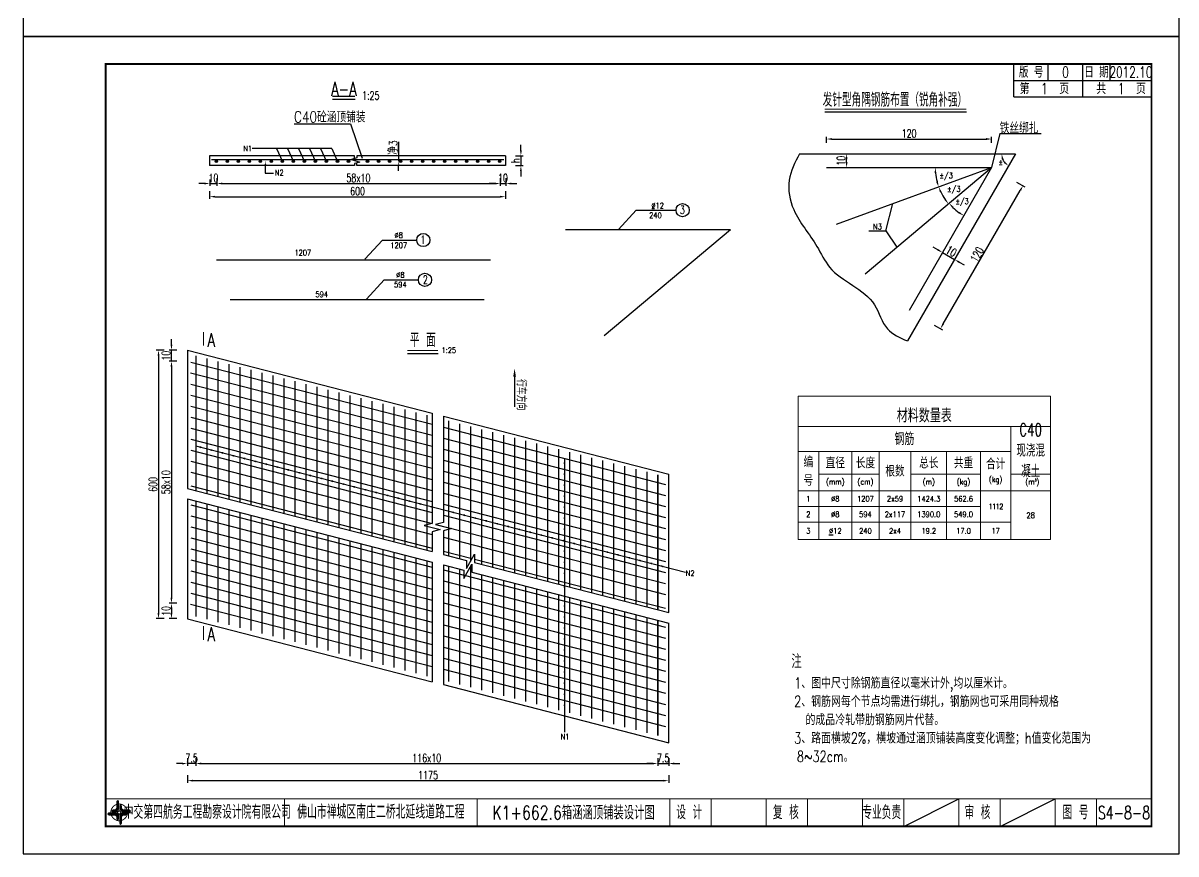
# Model space of a CAD drawing. Header units: millimetres. Extents: x -475 to 1205, y -1212 to 867.
# Drawn here: x -55.2 to 363.7, y -321.1 to -19.3 of the extents above; entities that cross this region are included whole.
import ezdxf
from ezdxf.enums import TextEntityAlignment as Align

# ---------------------------------------------------------------- set-up
doc = ezdxf.new("R2010")
doc.units = ezdxf.units.MM
doc.header["$LTSCALE"] = 0.25
doc.header["$PDMODE"] = 32
doc.header["$PDSIZE"] = 0.5
for name, color, linetype in [('0_yellow', 2, 'Continuous'), ('29', 6, 'Continuous'), ('DIMENSION', 4, 'Continuous'), ('GANG_JIN', 6, 'Continuous'), ('YBGZ', 1, 'Continuous'), ('图框', 7, 'Continuous'), ('尺寸标注', 2, 'Continuous'), ('文字', 7, 'Continuous'), ('文字字符', 7, 'Continuous'), ('标注', 4, 'Continuous'), ('次轮廓线', 7, 'Continuous'), ('界线', 1, 'Continuous'), ('结构', 7, 'Continuous'), ('表格', 7, 'Continuous'), ('钢筋', 6, 'Continuous')]:
    doc.layers.add(name, color=color, linetype=linetype)
doc.styles.add('DESIGN', font='romans9_.shx', dxfattribs={"width": 0.8, "bigfont": 'hztxt.shx'})
doc.styles.get("Standard").update_dxf_attribs({"font": 'simplex1.shx', "width": 0.7, "bigfont": 'hztxt.shx'})
doc.styles.add('text', font='romans__.shx', dxfattribs={"width": 0.8, "bigfont": 'hztxt.shx'})
doc.styles.add('汉字', font='simplex1.shx', dxfattribs={"width": 0.8, "bigfont": 'hztxt.shx'})
doc.dimstyles.new('STANDARD-25', dxfattribs={"dimscale": 0, "dimtxt": 3, "dimasz": 2, "dimexe": 0.8, "dimexo": 1, "dimgap": 0.5, "dimtad": 1, "dimdec": 0, "dimlfac": 2.5, "dimzin": 9, "dimdsep": 46, "dimtxsty": 'Standard', "dimcen": 0.5, "dimclrd": 256, "dimclre": 256, "dimclrt": 7, "dimadec": 0, "dimazin": 2, "dimtfac": 1, "dimtdec": 0, "dimtix": 1, "dimtmove": 2, "dimatfit": 3, "dimfxl": 0, "dimtolj": 1, "dimtzin": 0, "dimlwd": -1, "dimlwe": -1, "dimarcsym": 0})
doc.dimstyles.new('STANDARD-250', dxfattribs={"dimscale": 0, "dimtxt": 3, "dimasz": 2, "dimexe": 0.8, "dimexo": 1, "dimgap": 0.5, "dimtad": 1, "dimdec": 0, "dimlfac": 25, "dimzin": 9, "dimdsep": 46, "dimtxsty": 'Standard', "dimcen": 0.5, "dimclrd": 256, "dimclre": 256, "dimclrt": 7, "dimadec": 0, "dimazin": 2, "dimtfac": 1, "dimtdec": 0, "dimtix": 1, "dimtmove": 2, "dimatfit": 3, "dimfxl": 0, "dimtolj": 1, "dimtzin": 0, "dimlwd": -1, "dimlwe": -1, "dimarcsym": 0})

# ---------------------------------------------------------------- blocks, each defined once
blk = doc.blocks.new('123')
at = {"layer": '图框', "color": 2}
blk.add_lwpolyline([(370.03, 635.68), (370.03, 932.68), (-49.97, 932.68), (-49.97, 635.68)], close=True, dxfattribs=at)
blk = doc.blocks.new('tb')
at = {"lineweight": -3}
h = blk.add_hatch(color=256, dxfattribs=at)
h.paths.add_polyline_path([(-1.23, -0.13), (-3.78, -0.14), (-4.14, -0.41), (-1.4, -0.44), (-0.56, -1.24), (-0.54, -2.62), (-0.27, -2.2), (-0.26, -1.06)])
h.paths.add_polyline_path([(0.13, -1.08), (0.14, -3.86), (0.41, -4.26), (0.44, -1.24), (1.25, -0.43), (2.66, -0.43), (2.26, -0.16), (1.07, -0.15)])
h.paths.add_polyline_path([(1.08, 0.3), (3.62, 0.3), (4.02, 0.56), (1.25, 0.57), (0.43, 1.39), (0.43, 2.8), (0.16, 2.41), (0.15, 1.24)])
h.paths.add_polyline_path([(-0.28, 1.21), (-0.28, 3.99), (-0.56, 4.39), (-0.57, 1.41), (-1.38, 0.6), (-2.74, 0.56), (-2.33, 0.3), (-1.2, 0.29)])
for p, q in [((-0.56, 4.39), (-0.57, 1.41)), ((-1.38, 0.6), (-2.74, 0.56)), ((-0.57, 1.41), (-1.38, 0.6)), ((0.43, 2.8), (0.43, 1.39)), ((0.43, 1.39), (1.25, 0.57)), ((1.25, 0.57), (4.02, 0.56)), ((-4.14, -0.41), (-1.4, -0.44)), ((-1.4, -0.44), (-0.56, -1.24)), ((-0.56, -1.24), (-0.54, -2.62)), ((0.41, -4.26), (0.44, -1.24)), ((0.44, -1.24), (1.25, -0.43)), ((1.25, -0.43), (2.66, -0.43))]:
    blk.add_line(p, q, dxfattribs=at)
at = {"lineweight": -3, "flags": 128}
for points in [[(-0.9, 3.99), (-0.9, 1.58), (-1.53, 0.91), (-2.34, 0.91), (-2.74, 0.56), (-2.33, 0.3), (-1.2, 0.29), (-0.28, 1.21), (-0.28, 3.99), (-0.56, 4.39)], [(-0.04, 0.77), (0.68, 0.04), (-0.04, -0.69), (-0.77, 0.05)], [(3.62, 0.92), (1.43, 0.92), (0.77, 1.54), (0.77, 2.38), (0.43, 2.8), (0.16, 2.41), (0.15, 1.24), (1.08, 0.3), (3.62, 0.3), (4.02, 0.56)], [(-3.73, -0.76), (-1.54, -0.76), (-0.89, -1.39), (-0.89, -2.21), (-0.54, -2.62), (-0.27, -2.2), (-0.26, -1.06), (-1.23, -0.13), (-3.78, -0.14), (-4.14, -0.41)], [(0.75, -3.85), (0.75, -1.43), (1.4, -0.78), (2.26, -0.78), (2.66, -0.43), (2.26, -0.16), (1.07, -0.15), (0.13, -1.08), (0.14, -3.86), (0.41, -4.26)]]:
    blk.add_lwpolyline(points, close=True, dxfattribs=at)
at = {"lineweight": -3, "const_width": 0.35, "flags": 128}
for points in [[(-0.9, 3.02, 0.324167), (-3.16, -0.14)], [(2.88, 0.92, 0.324403), (-0.24, 3.15)], [(0.75, -2.86, 0.325418), (3.02, 0.26)], [(-2.98, -0.76, 0.322976), (0.14, -2.98)]]:
    blk.add_lwpolyline(points, format="xyb", dxfattribs=at)
blk = doc.blocks.new('series')
at = {"width": 0.75}
for tag, height, p in [('页码', 4, (-35, -19)), ('图名', 5, (-220, -282)), ('图号', 5, (-20, -282))]:
    blk.add_attdef(tag, text='', height=height, dxfattribs=at).set_placement(p, align=Align.MIDDLE_CENTER)
blk = doc.blocks.new('*D813')
at = {"layer": 'Defpoints', "color": 0}
for p in [(4.57, -256.09), (7.57, -256.09), (4.57, -288.25)]:
    blk.add_point(p, dxfattribs=at)
at = {"layer": '标注'}
for p, q in [((2.57, -288.25), (0.57, -288.25)), ((4.57, -286.25), (4.57, -289.05)), ((7.57, -288.25), (4.57, -288.25)), ((7.57, -286.25), (7.57, -289.05)), ((9.57, -288.25), (11.57, -288.25))]:
    blk.add_line(p, q, dxfattribs=at)
for points in [[(2.57, -287.92), (2.57, -288.59), (4.57, -288.25)], [(9.57, -287.92), (9.57, -288.59), (7.57, -288.25)]]:
    blk.add_solid(points, dxfattribs=at)
at = {"layer": '标注', "color": 7, "insert": (6.07, -286.25), "char_height": 3, "attachment_point": 5}
blk.add_mtext('\\A1;7.5', dxfattribs=at)
blk = doc.blocks.new('*D814')
at = {"layer": 'Defpoints', "color": 0}
for p in [(7.57, -252.09), (175.41, -267.27), (175.41, -288.25)]:
    blk.add_point(p, dxfattribs=at)
at = {"layer": '标注'}
for p, q in [((7.57, -286.25), (7.57, -289.05)), ((9.57, -288.25), (173.41, -288.25)), ((175.41, -286.25), (175.41, -289.05))]:
    blk.add_line(p, q, dxfattribs=at)
for points in [[(9.57, -287.92), (9.57, -288.59), (7.57, -288.25)], [(173.41, -287.92), (173.41, -288.59), (175.41, -288.25)]]:
    blk.add_solid(points, dxfattribs=at)
at = {"layer": '标注', "color": 7, "insert": (91.49, -286.25), "char_height": 3, "attachment_point": 5}
blk.add_mtext('\\A1;116x10', dxfattribs=at)
blk = doc.blocks.new('*D815')
at = {"layer": 'Defpoints', "color": 0}
for p in [(175.41, -279.27), (179.41, -279.27), (179.41, -288.25)]:
    blk.add_point(p, dxfattribs=at)
at = {"layer": '标注'}
for p, q in [((173.41, -288.25), (171.41, -288.25)), ((175.41, -286.25), (175.41, -289.05)), ((175.41, -288.25), (179.41, -288.25)), ((179.41, -286.25), (179.41, -289.05)), ((181.41, -288.25), (183.41, -288.25))]:
    blk.add_line(p, q, dxfattribs=at)
for points in [[(173.41, -287.92), (173.41, -288.59), (175.41, -288.25)], [(181.41, -287.92), (181.41, -288.59), (179.41, -288.25)]]:
    blk.add_solid(points, dxfattribs=at)
at = {"layer": '标注', "color": 7, "insert": (177.41, -286.25), "char_height": 3, "attachment_point": 5}
blk.add_mtext('\\A1;7.5', dxfattribs=at)
blk = doc.blocks.new('*D817')
at = {"layer": 'Defpoints', "color": 0}
for p in [(-1.25, -138.08), (4.57, -138.08), (0.75, -142.08)]:
    blk.add_point(p, dxfattribs=at)
at = {"layer": '标注'}
for p, q in [((0.75, -138.08), (-2.05, -138.08)), ((-1.25, -136.08), (-1.25, -134.08)), ((-1.25, -142.08), (-1.25, -138.08)), ((-0.25, -142.08), (-2.05, -142.08)), ((-1.25, -144.08), (-1.25, -146.08))]:
    blk.add_line(p, q, dxfattribs=at)
for points in [[(-1.58, -136.08), (-0.91, -136.08), (-1.25, -138.08)], [(-1.58, -144.08), (-0.91, -144.08), (-1.25, -142.08)]]:
    blk.add_solid(points, dxfattribs=at)
at = {"layer": '标注', "color": 7, "insert": (-3.25, -140.08), "char_height": 3, "attachment_point": 5, "rotation": 90}
blk.add_mtext('\\A1;10', dxfattribs=at)
blk = doc.blocks.new('*D816')
at = {"layer": 'Defpoints', "color": 0}
for p in [(4.57, -142.08), (-1.25, -230.04), (4.57, -230.04)]:
    blk.add_point(p, dxfattribs=at)
at = {"layer": '标注'}
for p, q in [((0.75, -142.08), (-2.05, -142.08)), ((-1.25, -144.08), (-1.25, -228.04)), ((0.75, -230.04), (-2.05, -230.04))]:
    blk.add_line(p, q, dxfattribs=at)
for points in [[(-1.58, -144.08), (-0.91, -144.08), (-1.25, -142.08)], [(-1.58, -228.04), (-0.91, -228.04), (-1.25, -230.04)]]:
    blk.add_solid(points, dxfattribs=at)
at = {"layer": '标注', "color": 7, "insert": (-3.25, -186.06), "char_height": 3, "attachment_point": 5, "rotation": 90}
blk.add_mtext('\\A1;58x10', dxfattribs=at)
blk = doc.blocks.new('*D818')
at = {"layer": 'Defpoints', "color": 0}
for p in [(4.57, -230.04), (-1.25, -235.62), (4.57, -235.62)]:
    blk.add_point(p, dxfattribs=at)
at = {"layer": '标注'}
for p, q in [((0.75, -230.04), (-2.05, -230.04)), ((-1.25, -232.04), (-1.25, -233.62)), ((0.75, -235.62), (-2.05, -235.62))]:
    blk.add_line(p, q, dxfattribs=at)
for points in [[(-1.58, -232.04), (-0.91, -232.04), (-1.25, -230.04)], [(-1.58, -233.62), (-0.91, -233.62), (-1.25, -235.62)]]:
    blk.add_solid(points, dxfattribs=at)
at = {"layer": '标注', "color": 7, "insert": (-3.25, -232.83), "char_height": 3, "attachment_point": 5, "rotation": 90}
blk.add_mtext('\\A1;10', dxfattribs=at)
blk = doc.blocks.new('*D819')
at = {"layer": 'Defpoints', "color": 0}
for p in [(4.57, -138.08), (-5.95, -235.62), (4.57, -235.62)]:
    blk.add_point(p, dxfattribs=at)
at = {"layer": '标注'}
for p, q in [((-3.95, -138.08), (-6.75, -138.08)), ((-5.95, -140.08), (-5.95, -233.62)), ((-3.95, -235.62), (-6.75, -235.62))]:
    blk.add_line(p, q, dxfattribs=at)
for points in [[(-6.28, -140.08), (-5.62, -140.08), (-5.95, -138.08)], [(-6.28, -233.62), (-5.62, -233.62), (-5.95, -235.62)]]:
    blk.add_solid(points, dxfattribs=at)
at = {"layer": '标注', "color": 7, "insert": (-7.95, -186.85), "char_height": 3, "attachment_point": 5, "rotation": 90}
blk.add_mtext('\\A1;600', dxfattribs=at)
blk = doc.blocks.new('*D820')
at = {"layer": 'Defpoints', "color": 0}
for p in [(4.57, -235.62), (179.41, -237.22), (179.41, -294.46)]:
    blk.add_point(p, dxfattribs=at)
at = {"layer": '标注'}
for p, q in [((4.57, -292.46), (4.57, -295.26)), ((179.41, -292.46), (179.41, -295.26)), ((6.57, -294.46), (177.41, -294.46))]:
    blk.add_line(p, q, dxfattribs=at)
for points in [[(6.57, -294.13), (6.57, -294.79), (4.57, -294.46)], [(177.41, -294.13), (177.41, -294.79), (179.41, -294.46)]]:
    blk.add_solid(points, dxfattribs=at)
at = {"layer": '标注', "color": 7, "insert": (91.99, -292.46), "char_height": 3, "attachment_point": 5}
blk.add_mtext('\\A1;1175', dxfattribs=at)
blk = doc.blocks.new('DIM')
blk.add_lwpolyline([(-1, -0.1, 0.2, 0, 0), (0, 0, 0, 0, 0)], format="xyseb")
blk = doc.blocks.new('*D821')
at = {"layer": 'Defpoints', "color": 0}
for p in [(15.2, -63.67), (12.75, -75.05), (15.2, -77.55)]:
    blk.add_point(p, dxfattribs=at)
at = {"layer": '标注'}
for p, q in [((10.75, -77.55), (8.75, -77.55)), ((12.75, -76.05), (12.75, -78.35)), ((12.75, -77.55), (15.2, -77.55)), ((15.2, -75.55), (15.2, -78.35)), ((17.2, -77.55), (19.2, -77.55))]:
    blk.add_line(p, q, dxfattribs=at)
for points in [[(10.75, -77.22), (10.75, -77.88), (12.75, -77.55)], [(17.2, -77.22), (17.2, -77.88), (15.2, -77.55)]]:
    blk.add_solid(points, dxfattribs=at)
at = {"layer": '标注', "color": 7, "insert": (13.98, -75.55), "char_height": 3, "attachment_point": 5}
blk.add_mtext('\\A1;10', dxfattribs=at)
blk = doc.blocks.new('*D822')
at = {"layer": 'Defpoints', "color": 0}
for p in [(15.2, -76.05), (118.13, -76.08), (118.13, -77.55)]:
    blk.add_point(p, dxfattribs=at)
at = {"layer": '标注'}
for p, q in [((15.2, -77.05), (15.2, -78.35)), ((17.2, -77.55), (116.13, -77.55)), ((118.13, -77.08), (118.13, -78.35))]:
    blk.add_line(p, q, dxfattribs=at)
for points in [[(17.2, -77.22), (17.2, -77.88), (15.2, -77.55)], [(116.13, -77.22), (116.13, -77.88), (118.13, -77.55)]]:
    blk.add_solid(points, dxfattribs=at)
at = {"layer": '标注', "color": 7, "insert": (66.67, -75.55), "char_height": 3, "attachment_point": 5}
blk.add_mtext('\\A1;58x10', dxfattribs=at)
blk = doc.blocks.new('*D823')
at = {"layer": 'Defpoints', "color": 0}
for p in [(120.24, -62.04), (118.13, -63.67), (120.24, -77.58)]:
    blk.add_point(p, dxfattribs=at)
at = {"layer": '标注'}
for p, q in [((116.13, -77.58), (114.13, -77.58)), ((118.13, -75.58), (118.13, -78.38)), ((118.13, -77.58), (120.24, -77.58)), ((120.24, -75.58), (120.24, -78.38)), ((122.24, -77.58), (124.24, -77.58))]:
    blk.add_line(p, q, dxfattribs=at)
for points in [[(116.13, -77.24), (116.13, -77.91), (118.13, -77.58)], [(122.24, -77.24), (122.24, -77.91), (120.24, -77.58)]]:
    blk.add_solid(points, dxfattribs=at)
at = {"layer": '标注', "color": 7, "insert": (119.19, -75.58), "char_height": 3, "attachment_point": 5}
blk.add_mtext('\\A1;10', dxfattribs=at)
blk = doc.blocks.new('*D824')
at = {"layer": 'Defpoints', "color": 0}
for p in [(120.1, -67.45), (120.1, -71.05), (125.71, -71.05)]:
    blk.add_point(p, dxfattribs=at)
at = {"layer": '标注'}
for p, q in [((125.71, -65.45), (125.71, -63.45)), ((123.71, -67.45), (126.51, -67.45)), ((123.71, -71.05), (126.51, -71.05)), ((125.71, -67.45), (125.71, -71.05)), ((125.71, -73.05), (125.71, -75.05))]:
    blk.add_line(p, q, dxfattribs=at)
for points in [[(125.38, -65.45), (126.05, -65.45), (125.71, -67.45)], [(125.38, -73.05), (126.05, -73.05), (125.71, -71.05)]]:
    blk.add_solid(points, dxfattribs=at)
at = {"layer": '标注', "color": 7, "insert": (123.71, -69.25), "char_height": 3, "attachment_point": 5, "rotation": 90}
blk.add_mtext('\\A1;h', dxfattribs=at)
blk = doc.blocks.new('A$C3CEC7726')
at = {"layer": 'YBGZ', "color": 4, "linetype": 'Continuous'}
for radius in [0.45, 0.27]:
    blk.add_circle((0, 0), radius, dxfattribs=at)
blk = doc.blocks.new('*D825')
at = {"layer": 'Defpoints', "color": 0}
for p in [(12.61, -71.05), (120.1, -71.05), (120.1, -82.33)]:
    blk.add_point(p, dxfattribs=at)
at = {"layer": '标注'}
for p, q in [((12.61, -80.33), (12.61, -83.13)), ((14.61, -82.33), (118.1, -82.33)), ((120.1, -80.33), (120.1, -83.13))]:
    blk.add_line(p, q, dxfattribs=at)
for points in [[(14.61, -82), (14.61, -82.66), (12.61, -82.33)], [(118.1, -82), (118.1, -82.66), (120.1, -82.33)]]:
    blk.add_solid(points, dxfattribs=at)
at = {"layer": '标注', "color": 7, "insert": (66.36, -80.33), "char_height": 3, "attachment_point": 5}
blk.add_mtext('\\A1;600', dxfattribs=at)
blk = doc.blocks.new('*T826')
at = {"layer": 'Defpoints', "color": 8, "lineweight": 0}
for p, q in [((0, 0), (7.5, 0)), ((0, 0), (0, -11)), ((7.5, 0), (19.55, 0)), ((19.55, 0), (29.43, 0)), ((29.43, 0), (41.02, 0)), ((41.02, 0), (53.98, 0)), ((53.98, 0), (66.28, 0)), ((66.28, 0), (77.31, 0)), ((77.31, 0), (91.74, 0)), ((91.74, 0), (91.74, -11)), ((7.5, -28.33), (19.55, -28.33)), ((19.55, -28.33), (29.43, -28.33)), ((41.02, -28.33), (53.98, -28.33)), ((53.98, -28.33), (66.28, -28.33)), ((77.31, -28.33), (91.74, -28.33))]:
    blk.add_line(p, q, dxfattribs=at)
at = {"layer": '表格', "color": 1, "lineweight": 0}
for p, q in [((0, -11), (7.5, -11)), ((0, -11), (0, -20)), ((7.5, -11), (19.55, -11)), ((19.55, -11), (29.43, -11)), ((29.43, -11), (41.02, -11)), ((41.02, -11), (53.98, -11)), ((53.98, -11), (66.28, -11)), ((66.28, -11), (77.31, -11)), ((77.31, -11), (91.74, -11)), ((91.74, -11), (91.74, -20)), ((0, -20), (0, -28.33)), ((91.74, -20), (91.74, -28.33)), ((0, -28.33), (0, -34.38)), ((91.74, -28.33), (91.74, -34.38)), ((0, -34.38), (0, -40.05)), ((91.74, -34.38), (91.74, -40.05)), ((0, -40.05), (0, -45.71)), ((91.74, -40.05), (91.74, -45.71)), ((0, -45.71), (0, -52.05)), ((91.74, -45.71), (91.74, -52.05)), ((0, -52.05), (7.5, -52.05)), ((7.5, -52.05), (19.55, -52.05)), ((19.55, -52.05), (29.43, -52.05)), ((29.43, -52.05), (41.02, -52.05)), ((41.02, -52.05), (53.98, -52.05)), ((53.98, -52.05), (66.28, -52.05)), ((66.28, -52.05), (77.31, -52.05)), ((77.31, -52.05), (91.74, -52.05))]:
    blk.add_line(p, q, dxfattribs=at)
at = {"layer": '表格', "color": 2, "lineweight": 0}
for p, q in [((77.31, -11), (77.31, -20)), ((7.5, -20), (7.5, -28.33)), ((19.55, -20), (19.55, -28.33)), ((29.43, -20), (29.43, -28.33)), ((41.02, -20), (41.02, -28.33)), ((53.98, -20), (53.98, -28.33)), ((66.28, -20), (66.28, -28.33)), ((77.31, -20), (77.31, -28.33)), ((7.5, -28.33), (7.5, -34.38)), ((19.55, -28.33), (19.55, -34.38)), ((29.43, -28.33), (29.43, -34.38)), ((41.02, -28.33), (41.02, -34.38)), ((53.98, -28.33), (53.98, -34.38)), ((66.28, -28.33), (66.28, -34.38)), ((77.31, -28.33), (77.31, -34.38)), ((7.5, -34.38), (7.5, -40.05)), ((19.55, -34.38), (19.55, -40.05)), ((29.43, -34.38), (29.43, -40.05)), ((41.02, -34.38), (41.02, -40.05)), ((53.98, -34.38), (53.98, -40.05)), ((66.28, -34.38), (66.28, -40.05)), ((77.31, -34.38), (77.31, -40.05)), ((0, -40.05), (7.5, -40.05)), ((7.5, -40.05), (19.55, -40.05)), ((7.5, -40.05), (7.5, -45.71)), ((19.55, -40.05), (29.43, -40.05)), ((19.55, -40.05), (19.55, -45.71)), ((29.43, -40.05), (41.02, -40.05)), ((29.43, -40.05), (29.43, -45.71)), ((41.02, -40.05), (53.98, -40.05)), ((41.02, -40.05), (41.02, -45.71)), ((53.98, -40.05), (66.28, -40.05)), ((53.98, -40.05), (53.98, -45.71)), ((66.28, -40.05), (66.28, -45.71)), ((77.31, -40.05), (77.31, -45.71)), ((0, -45.71), (7.5, -45.71)), ((7.5, -45.71), (19.55, -45.71)), ((7.5, -45.71), (7.5, -52.05)), ((19.55, -45.71), (29.43, -45.71)), ((19.55, -45.71), (19.55, -52.05)), ((29.43, -45.71), (41.02, -45.71)), ((29.43, -45.71), (29.43, -52.05)), ((41.02, -45.71), (53.98, -45.71)), ((41.02, -45.71), (41.02, -52.05)), ((53.98, -45.71), (66.28, -45.71)), ((53.98, -45.71), (53.98, -52.05)), ((66.28, -45.71), (77.31, -45.71)), ((66.28, -45.71), (66.28, -52.05)), ((77.31, -45.71), (77.31, -52.05))]:
    blk.add_line(p, q, dxfattribs=at)
at = {"layer": '表格', "lineweight": 0}
for p, q in [((0, -20), (7.5, -20)), ((7.5, -20), (19.55, -20)), ((19.55, -20), (29.43, -20)), ((29.43, -20), (41.02, -20)), ((41.02, -20), (53.98, -20)), ((53.98, -20), (66.28, -20)), ((66.28, -20), (77.31, -20)), ((0, -34.38), (7.5, -34.38)), ((7.5, -34.38), (19.55, -34.38)), ((19.55, -34.38), (29.43, -34.38)), ((29.43, -34.38), (41.02, -34.38)), ((41.02, -34.38), (53.98, -34.38)), ((53.98, -34.38), (66.28, -34.38)), ((66.28, -34.38), (77.31, -34.38))]:
    blk.add_line(p, q, dxfattribs=at)
at = {"layer": '表格', "color": 7, "lineweight": 0}
blk.add_line((77.31, -34.38), (91.74, -34.38), dxfattribs=at)
at = {"layer": '表格', "color": 1, "insert": (45.87, -9.5), "char_height": 5, "width": 88.7354, "attachment_point": 8, "style": 'DESIGN'}
blk.add_mtext('材料数量表', dxfattribs=at)
at = {"layer": '表格', "char_height": 4.5, "attachment_point": 5, "style": 'DESIGN'}
for s, insert, width in [('\\A1;{\\W0.7;\\C0;C40现浇混凝土}', (84.52, -19.67), 11.4255), ('钢筋', (38.65, -15.5), 74.3099)]:
    blk.add_mtext(s, dxfattribs=dict(at, insert=insert, width=width))
at = {"layer": '表格', "color": 0, "attachment_point": 5}
for s, insert, char_height, width, style in [('编号', (3.75, -27.19), 4, 4.5, 'DESIGN'), ('直径', (13.53, -24.17), 4, 9.0506, 'DESIGN'), ('长度', (24.49, -24.17), 4, 6.8796, 'DESIGN'), ('根数', (35.22, -27.19), 4, 8.5863, 'DESIGN'), ('总长', (47.5, -24.17), 4, 9.9596, 'DESIGN'), ('共重', (60.13, -24.17), 4, 9.3035, 'DESIGN'), ('{\\H2x;合计\\P}(kg)', (71.79, -27.19), 2, 8.0303, 'text'), ('(mm)', (13.53, -31.36), 2, 9.0506, 'text'), ('(cm)', (24.49, -31.36), 2, 6.8796, 'text'), ('(m)', (47.5, -31.36), 2, 9.9596, 'text'), ('(kg)', (60.13, -31.36), 2, 9.3035, 'text'), ('\\A1; (m{\\H0.4375x;\\S3^ ;\\H2.286x;)}', (84.52, -31.36), 2, 11.4255, 'text'), ('1', (3.75, -37.21), 2, 4.5, 'text'), ('%%C8', (13.53, -37.21), 2, 9.0506, 'text'), ('1207', (24.49, -37.21), 2, 6.8796, 'text'), ('2x59', (35.22, -37.21), 2, 8.5863, 'text'), ('1424.3', (47.5, -37.21), 2, 9.9596, 'text'), ('562.6', (60.13, -37.21), 2, 9.3035, 'text'), ('2', (3.75, -42.88), 2, 4.5, 'text'), ('%%C8', (13.53, -42.88), 2, 9.0506, 'text'), ('594', (24.49, -42.88), 2, 6.8796, 'text'), ('2x117', (35.22, -42.88), 2, 8.5863, 'text'), ('1390.0', (47.5, -42.88), 2, 9.9596, 'text'), ('549.0', (60.13, -42.88), 2, 9.3035, 'text'), ('{\\T0.8;1112}', (71.79, -40.05), 2, 8.0303, 'text'), ('28', (84.52, -43.21), 2, 11.4255, 'text'), ('3', (3.75, -48.88), 2, 4.5, 'text'), ('{\\L%%C}12', (13.53, -48.88), 2, 9.0506, 'text'), ('240', (24.49, -48.88), 2, 6.8796, 'text'), ('2x4', (35.22, -48.88), 2, 8.5863, 'text'), ('19.2', (47.5, -48.88), 2, 9.9596, 'text'), ('17.0', (60.13, -48.88), 2, 9.3035, 'text'), ('17', (71.79, -48.88), 2, 8.0303, 'text')]:
    blk.add_mtext(s, dxfattribs=dict(at, insert=insert, char_height=char_height, width=width, style=style))
blk = doc.blocks.new('*D890')
at = {"layer": 'Defpoints', "color": 0}
for p in [(296.75, -61.39), (236.75, -63.76), (296.75, -63.76)]:
    blk.add_point(p, dxfattribs=at)
at = {"layer": '标注'}
for p, q in [((236.75, -62.76), (236.75, -60.59)), ((238.75, -61.39), (294.75, -61.39)), ((296.75, -62.76), (296.75, -60.59))]:
    blk.add_line(p, q, dxfattribs=at)
for points in [[(238.75, -61.05), (238.75, -61.72), (236.75, -61.39)], [(294.75, -61.05), (294.75, -61.72), (296.75, -61.39)]]:
    blk.add_solid(points, dxfattribs=at)
at = {"layer": '标注', "color": 7, "insert": (266.75, -59.39), "char_height": 3, "attachment_point": 5}
blk.add_mtext('\\A1;120', dxfattribs=at)
blk = doc.blocks.new('*D891')
at = {"layer": 'Defpoints', "color": 0}
for p in [(304.96, -76.5), (308.14, -78.34), (274.96, -128.46)]:
    blk.add_point(p, dxfattribs=at)
at = {"layer": '标注'}
for p, q in [((305.82, -77), (308.83, -78.74)), ((279.14, -128.57), (307.14, -80.07)), ((275.82, -128.96), (278.83, -130.7))]:
    blk.add_line(p, q, dxfattribs=at)
for points in [[(306.85, -79.9), (307.43, -80.24), (308.14, -78.34)], [(278.85, -128.4), (279.43, -128.73), (278.14, -130.3)]]:
    blk.add_solid(points, dxfattribs=at)
at = {"layer": '标注', "color": 7, "insert": (291.41, -103.32), "char_height": 3, "attachment_point": 5, "rotation": 60}
blk.add_mtext('\\A1;120', dxfattribs=at)
blk = doc.blocks.new('*D892')
at = {"layer": 'Defpoints', "color": 0}
for p in [(237.07, -66.76), (244.05, -66.76), (236.75, -71.76)]:
    blk.add_point(p, dxfattribs=at)
at = {"layer": '标注'}
for p, q in [((238.07, -66.76), (244.85, -66.76)), ((244.05, -69.76), (244.05, -68.76)), ((238.05, -71.76), (244.85, -71.76))]:
    blk.add_line(p, q, dxfattribs=at)
for points in [[(243.72, -68.76), (244.38, -68.76), (244.05, -66.76)], [(243.72, -69.76), (244.38, -69.76), (244.05, -71.76)]]:
    blk.add_solid(points, dxfattribs=at)
at = {"layer": '标注', "color": 7, "insert": (242.05, -69.26), "char_height": 3, "attachment_point": 5, "rotation": 90}
blk.add_mtext('\\A1;10', dxfattribs=at)
blk = doc.blocks.new('*D893')
at = {"layer": 'Defpoints', "color": 0}
for p in [(279.92, -100.9), (284.25, -103.4), (283.26, -105.13)]:
    blk.add_point(p, dxfattribs=at)
at = {"layer": '标注'}
for p, q in [((277.2, -101.63), (275.46, -100.63)), ((279.42, -101.77), (278.53, -103.32)), ((278.93, -102.63), (283.26, -105.13)), ((283.75, -104.27), (282.86, -105.82)), ((284.99, -106.13), (286.72, -107.13))]:
    blk.add_line(p, q, dxfattribs=at)
for points in [[(277.36, -101.34), (277.03, -101.92), (278.93, -102.63)], [(285.16, -105.84), (284.82, -106.42), (283.26, -105.13)]]:
    blk.add_solid(points, dxfattribs=at)
at = {"layer": '标注', "color": 7, "insert": (282.09, -102.14), "char_height": 3, "attachment_point": 5, "rotation": 330}
blk.add_mtext('\\A1;10', dxfattribs=at)

msp = doc.modelspace()

# ---------------------------------------------------------------- linework, layer by layer
for points, const_width in [([(354.834, -34.085), (-25.166, -34.085), (-25.166, -311.085), (354.834, -311.085), (354.834, -34.085)], 0.7), ([(-25.166, -301.085), (354.834, -301.085)], 0.4), ([(249.834, -311.085), (249.834, -301.085)], 0.4), ([(264.834, -311.085), (264.834, -301.085)], 0.4), ([(284.834, -311.085), (284.834, -301.085)], 0.4), ([(299.834, -311.085), (299.834, -301.085)], 0.4), ([(319.834, -311.085), (319.834, -301.085)], 0.4), ([(334.834, -311.085), (334.834, -301.085)], 0.4)]:
    msp.add_lwpolyline(points, dxfattribs=dict(const_width=const_width))
at = {"layer": '29'}
for p, q in [((5.782, -142.397), (93.494, -165.008)), ((7.567, -140.096), (7.567, -189.084)), ((11.567, -141.127), (11.567, -190.115)), ((15.567, -142.158), (15.567, -191.147)), ((5.663, -146.366), (93.494, -169.008)), ((19.567, -143.19), (19.567, -192.178)), ((23.567, -144.221), (23.567, -193.209)), ((27.567, -145.252), (27.567, -194.24)), ((31.567, -146.283), (31.567, -195.271)), ((5.767, -150.393), (93.494, -173.008)), ((35.567, -147.314), (35.567, -196.302)), ((39.567, -148.345), (39.567, -197.334)), ((43.567, -149.377), (43.567, -198.365)), ((47.567, -150.408), (47.567, -199.396)), ((5.767, -154.393), (93.494, -177.008)), ((51.567, -151.439), (51.567, -200.427)), ((55.567, -152.47), (55.567, -201.458)), ((59.567, -153.501), (59.567, -202.489)), ((63.567, -154.533), (63.567, -203.521)), ((63.567, -154.533), (63.567, -203.521)), ((5.767, -158.393), (93.494, -181.008)), ((67.567, -155.564), (67.567, -204.552)), ((71.567, -156.595), (71.567, -205.583)), ((75.567, -157.626), (75.567, -206.614)), ((79.567, -158.657), (79.567, -207.645)), ((5.767, -162.393), (93.494, -185.008)), ((83.567, -159.688), (83.567, -208.677)), ((87.567, -160.72), (87.567, -209.708)), ((91.567, -161.751), (91.567, -210.739)), ((5.767, -166.393), (93.494, -189.008)), ((97.544, -166.052), (178.21, -186.848)), ((99.41, -163.773), (99.41, -212.761)), ((103.41, -164.804), (103.41, -213.792)), ((107.41, -165.835), (107.41, -214.823)), ((111.41, -166.866), (111.41, -215.855)), ((5.767, -170.393), (93.494, -193.008)), ((97.544, -170.052), (178.21, -190.848)), ((115.41, -167.898), (115.41, -216.886)), ((119.41, -168.929), (119.41, -217.917)), ((123.41, -169.96), (123.41, -218.948)), ((127.41, -170.991), (127.41, -219.979)), ((5.767, -174.393), (93.494, -197.008)), ((97.544, -174.052), (178.21, -194.848)), ((131.41, -172.022), (131.41, -221.01)), ((135.41, -173.053), (135.41, -222.042)), ((139.41, -174.085), (139.41, -223.073)), ((143.41, -175.116), (143.41, -224.104)), ((5.767, -178.393), (93.494, -201.008)), ((5.767, -178.393), (93.494, -201.008)), ((97.544, -178.052), (178.21, -198.848)), ((147.41, -176.147), (147.41, -225.135)), ((151.41, -177.178), (151.41, -226.166)), ((155.41, -178.209), (155.41, -227.197)), ((159.41, -179.241), (159.41, -228.229)), ((5.767, -182.393), (93.494, -205.008)), ((97.544, -182.052), (178.21, -202.848)), ((163.41, -180.272), (163.41, -229.26)), ((167.41, -181.303), (167.41, -230.291)), ((171.41, -182.334), (171.41, -231.322)), ((175.41, -183.365), (175.41, -232.353)), ((5.767, -187.404), (93.494, -210.02)), ((97.544, -186.052), (178.21, -206.848)), ((97.544, -190.052), (178.21, -210.848)), ((5.767, -194.257), (93.494, -216.872)), ((7.567, -192.918), (7.567, -234.811)), ((11.567, -193.949), (11.567, -235.842)), ((15.567, -194.98), (15.567, -236.873)), ((19.567, -196.011), (19.567, -237.905)), ((97.544, -194.052), (178.21, -214.848)), ((5.767, -198.257), (93.494, -220.872)), ((23.567, -197.043), (23.567, -238.936)), ((27.567, -198.074), (27.567, -239.967)), ((31.567, -199.105), (31.567, -240.998)), ((35.567, -200.136), (35.567, -242.029)), ((97.544, -198.052), (178.21, -218.848)), ((5.767, -202.257), (93.494, -224.872)), ((39.567, -201.167), (39.567, -243.06)), ((43.567, -202.198), (43.567, -244.092)), ((47.567, -203.23), (47.567, -245.123)), ((51.567, -204.261), (51.567, -246.154)), ((94.887, -201.368), (178.21, -222.848)), ((94.887, -201.368), (178.21, -222.848)), ((5.767, -206.257), (93.494, -228.872)), ((55.567, -205.292), (55.567, -247.185)), ((59.567, -206.323), (59.567, -248.216)), ((63.567, -207.354), (63.567, -249.248)), ((63.567, -207.354), (63.567, -249.248)), ((67.567, -208.386), (67.567, -250.279)), ((71.567, -209.417), (71.567, -251.31)), ((97.544, -206.052), (178.21, -226.848)), ((5.767, -210.257), (93.494, -232.872)), ((75.567, -210.448), (75.567, -252.341)), ((79.567, -211.479), (79.567, -253.372)), ((83.567, -212.51), (83.567, -254.403)), ((87.567, -213.541), (87.567, -255.435)), ((97.544, -211.064), (107.989, -213.757)), ((5.767, -214.257), (93.494, -236.872)), ((91.567, -214.573), (91.567, -256.466)), ((99.41, -216.595), (99.41, -258.488)), ((103.41, -217.626), (103.41, -259.519)), ((107.41, -216.61), (107.41, -260.55)), ((108.851, -213.979), (178.21, -231.859)), ((5.767, -218.257), (93.494, -240.872)), ((97.544, -217.916), (178.21, -238.712)), ((97.544, -221.916), (178.21, -242.712)), ((111.41, -219.688), (111.41, -261.581)), ((115.41, -220.719), (115.41, -262.613)), ((119.41, -221.751), (119.41, -263.644)), ((5.767, -222.347), (93.494, -244.963)), ((97.544, -225.916), (178.21, -246.712)), ((123.41, -222.782), (123.41, -264.675)), ((127.41, -223.813), (127.41, -265.706)), ((131.41, -224.844), (131.41, -266.737)), ((135.41, -225.875), (135.41, -267.768)), ((5.715, -230.334), (93.494, -252.963)), ((5.767, -226.347), (93.494, -248.963)), ((97.544, -229.916), (178.21, -250.712)), ((139.41, -226.906), (139.41, -268.8)), ((143.41, -227.938), (143.41, -269.831)), ((147.41, -228.969), (147.41, -270.862)), ((151.41, -230), (151.41, -271.893)), ((97.544, -233.916), (178.21, -254.712)), ((155.41, -231.031), (155.41, -272.924)), ((159.41, -232.062), (159.41, -273.956)), ((163.41, -233.094), (163.41, -274.987)), ((167.41, -234.125), (167.41, -276.018)), ((97.544, -237.916), (178.21, -258.712)), ((171.41, -235.156), (171.41, -277.049)), ((175.41, -236.187), (175.41, -278.08)), ((97.544, -241.916), (178.21, -262.712)), ((97.544, -246.007), (178.21, -266.802)), ((97.544, -250.007), (178.21, -270.802)), ((97.544, -254.007), (178.21, -274.802))]:
    msp.add_line(p, q, dxfattribs=at)
msp.add_lwpolyline([(175.41, -232.353), (175.41, -183.365)], dxfattribs=at)
at = {"layer": '29', "flags": 128}
msp.add_lwpolyline([(175.41, -278.08), (175.41, -236.187)], dxfattribs=at)
at = {"layer": 'DIMENSION'}
for p, q in [((167.53, -87.245), (161.136, -94.246)), ((167.53, -87.245), (182.078, -87.245)), ((75.378, -98.085), (68.984, -105.086)), ((75.378, -98.085), (87.845, -98.085)), ((75.997, -112.515), (69.603, -119.516)), ((75.997, -112.515), (88.464, -112.515))]:
    msp.add_line(p, q, dxfattribs=at)
for centre in [(184.478, -87.245), (90.245, -98.085), (90.864, -112.515)]:
    msp.add_circle(centre, 2.4, dxfattribs=at)
at = {"layer": 'GANG_JIN'}
for p, q in [((15.067, -105.286), (114.693, -105.286)), ((20.084, -119.716), (112.349, -119.716))]:
    msp.add_line(p, q, dxfattribs=at)
at = {"layer": '图框', "const_width": 0.4}
for points in [[(39.834, -301.085), (39.834, -311.085)], [(109.834, -311.085), (109.834, -301.085)], [(179.834, -311.085), (179.834, -301.085)], [(194.834, -311.085), (194.834, -301.085)], [(214.834, -311.085), (214.834, -301.085)], [(229.834, -311.085), (229.834, -301.085)], [(249.834, -311.085), (249.834, -301.085)]]:
    msp.add_lwpolyline(points, dxfattribs=at)
at = {"layer": '尺寸标注', "color": 7}
msp.add_line((173.227, -86.601), (174.205, -86.601), dxfattribs=at)
at = {"layer": '尺寸标注', "linetype": 'Continuous'}
msp.add_line((84.505, -139.289), (95.617, -139.289), dxfattribs=at)
msp.add_lwpolyline([(84.505, -138.209, 0.45, 0.45, 0), (95.617, -138.209, 0, 0, 0)], format="xyseb", dxfattribs=at)
at = {"layer": '文字'}
for p, q in [((57.23, -46.892), (65.466, -46.892)), ((236.133, -51.561), (287.602, -51.561))]:
    msp.add_line(p, q, dxfattribs=at)
at = {"layer": '文字', "const_width": 0.4}
for points in [[(57.23, -45.892), (65.466, -45.892)], [(236.133, -50.561), (287.602, -50.561)], [(10.375, -136.449), (10.375, -131.449)], [(10.375, -243.328), (10.375, -238.328)]]:
    msp.add_lwpolyline(points, dxfattribs=at)
at = {"layer": '标注'}
for p, q in [((43.32, -55.899), (63.818, -55.899)), ((63.818, -55.899), (68.038, -68.284)), ((81.209, -62.364), (81.209, -67.452)), ((299.657, -59.363), (296.748, -71.759)), ((299.657, -59.363), (314.746, -59.363)), ((56.959, -64.848), (28.023, -64.848)), ((36.959, -64.848), (39.065, -69.522)), ((40.959, -64.848), (43.065, -69.522)), ((44.959, -64.848), (47.065, -69.522)), ((48.959, -64.848), (51.065, -69.522)), ((52.959, -64.848), (55.065, -69.522)), ((56.959, -64.848), (59.065, -69.522)), ((81.209, -65.452), (81.209, -63.452)), ((32.81, -70.526), (32.81, -73.739)), ((81.176, -70.896), (81.176, -72.896)), ((81.209, -67.452), (81.209, -69.252)), ((32.81, -73.739), (35.81, -73.739)), ((258.269, -94.755), (260.829, -84.833)), ((252.15, -94.755), (258.269, -94.755)), ((258.269, -94.755), (262.316, -100.652)), ((123.419, -147.748), (123.419, -158.686)), ((7.567, -172.897), (185.509, -218.77)), ((141.552, -177.398), (141.552, -276.865))]:
    msp.add_line(p, q, dxfattribs=at)
for points in [[(66.081, -67.452), (66.081, -68.252), (64.149, -68.77), (67.213, -69.735), (65.281, -70.252), (65.281, -71.052)], [(65.281, -68.252), (65.281, -67.452)], [(66.081, -71.052), (66.081, -70.252)]]:
    msp.add_lwpolyline(points, dxfattribs=at)
for centre, radius, start, end in [((305.409, -66.759), 5.067, 202.76558, 217.23442), ((296.748, -71.759), 20.503, 185.5911, 194.4089), ((296.748, -71.759), 20.503, 205.5911, 214.4089), ((296.748, -71.759), 20.186, 225.67902, 234.32098)]:
    msp.add_arc(centre, radius, start, end, dxfattribs=at)
for points in [[(300.41, -68.786), (301.063, -68.654), (300.342, -66.759)], [(301.595, -69.575), (301.154, -70.075), (302.875, -71.147)], [(276.01, -73.773), (276.676, -73.741), (276.245, -71.759)], [(277.208, -76.763), (276.572, -76.96), (277.482, -78.772)], [(277.949, -80.745), (278.564, -80.486), (277.482, -78.772)], [(280.098, -83.144), (279.567, -83.547), (281.042, -84.939)], [(282.4, -86.428), (282.889, -85.975), (281.285, -84.735)], [(285.156, -87.876), (284.794, -88.437), (286.655, -89.241)], [(123.919, -147.748), (122.919, -147.748), (123.419, -144.748)], [(9.585, -173.073), (9.419, -173.719), (7.565, -172.897)], [(13.584, -174.104), (13.417, -174.749), (11.564, -173.928)], [(17.584, -175.135), (17.417, -175.781), (15.564, -174.959)], [(21.584, -176.166), (21.417, -176.812), (19.564, -175.99)], [(25.584, -177.197), (25.417, -177.843), (23.564, -177.021)], [(29.584, -178.229), (29.417, -178.874), (27.564, -178.053)], [(33.584, -179.26), (33.417, -179.905), (31.564, -179.084)], [(141.886, -179.392), (141.22, -179.393), (141.551, -177.393)], [(37.584, -180.291), (37.417, -180.937), (35.564, -180.115)], [(41.584, -181.322), (41.417, -181.968), (39.564, -181.146)], [(45.584, -182.353), (45.417, -182.999), (43.564, -182.177)], [(49.584, -183.385), (49.417, -184.03), (47.564, -183.208)], [(53.584, -184.416), (53.417, -185.061), (51.564, -184.24)], [(141.886, -183.392), (141.22, -183.393), (141.551, -181.393)], [(57.582, -185.446), (57.416, -186.092), (55.562, -185.27)], [(61.582, -186.478), (61.416, -187.123), (59.562, -186.302)], [(65.582, -187.509), (65.416, -188.154), (63.562, -187.333)], [(69.582, -188.54), (69.416, -189.186), (67.562, -188.364)], [(141.886, -187.392), (141.22, -187.393), (141.551, -185.393)], [(73.582, -189.571), (73.416, -190.217), (71.562, -189.395)], [(77.582, -190.602), (77.416, -191.248), (75.562, -190.426)], [(81.582, -191.634), (81.416, -192.279), (79.562, -191.457)], [(85.582, -192.665), (85.416, -193.31), (83.562, -192.489)], [(141.886, -191.392), (141.22, -191.393), (141.551, -189.393)], [(89.582, -193.696), (89.416, -194.342), (87.562, -193.52)], [(93.582, -194.727), (93.416, -195.373), (91.562, -194.551)], [(101.427, -196.75), (101.261, -197.395), (99.407, -196.573)], [(141.886, -195.392), (141.22, -195.393), (141.551, -193.393)], [(105.426, -197.78), (105.259, -198.426), (103.406, -197.604)], [(109.426, -198.811), (109.259, -199.457), (107.406, -198.635)], [(113.426, -199.843), (113.259, -200.488), (111.406, -199.667)], [(117.426, -200.874), (117.259, -201.519), (115.406, -200.698)], [(141.886, -199.392), (141.22, -199.393), (141.551, -197.393)], [(121.426, -201.905), (121.259, -202.551), (119.406, -201.729)], [(125.426, -202.936), (125.259, -203.582), (123.406, -202.76)], [(129.426, -203.967), (129.259, -204.613), (127.406, -203.791)], [(133.426, -204.999), (133.259, -205.644), (131.406, -204.823)], [(141.886, -203.392), (141.22, -203.393), (141.551, -201.393)], [(137.426, -206.03), (137.259, -206.675), (135.406, -205.854)], [(141.426, -207.061), (141.259, -207.707), (139.406, -206.885)], [(141.886, -207.392), (141.22, -207.393), (141.551, -205.393)], [(141.886, -211.392), (141.22, -211.393), (141.551, -209.393)], [(145.427, -208.093), (145.261, -208.738), (143.407, -207.916)], [(149.426, -209.123), (149.259, -209.769), (147.406, -208.947)], [(141.886, -215.392), (141.22, -215.393), (141.551, -213.393)], [(153.426, -210.154), (153.259, -210.8), (151.406, -209.978)], [(157.426, -211.186), (157.259, -211.831), (155.406, -211.01)], [(161.426, -212.217), (161.259, -212.862), (159.406, -212.041)], [(165.426, -213.248), (165.259, -213.894), (163.406, -213.072)], [(141.886, -219.392), (141.22, -219.393), (141.551, -217.393)], [(169.426, -214.279), (169.259, -214.925), (167.406, -214.103)], [(173.426, -215.31), (173.259, -215.956), (171.406, -215.134)], [(177.426, -216.342), (177.259, -216.987), (175.406, -216.165)], [(141.886, -224.404), (141.22, -224.404), (141.551, -222.404)], [(141.886, -231.256), (141.22, -231.257), (141.551, -229.256)], [(141.886, -235.256), (141.22, -235.257), (141.551, -233.256)], [(141.886, -239.256), (141.22, -239.257), (141.551, -237.256)], [(141.886, -243.256), (141.22, -243.257), (141.551, -241.256)], [(141.886, -247.256), (141.22, -247.257), (141.551, -245.256)], [(141.886, -251.256), (141.22, -251.257), (141.551, -249.256)], [(141.886, -255.256), (141.22, -255.257), (141.551, -253.256)], [(141.886, -259.346), (141.22, -259.347), (141.551, -257.347)], [(141.886, -263.346), (141.22, -263.347), (141.551, -261.347)], [(141.888, -267.347), (141.221, -267.347), (141.553, -265.347)]]:
    msp.add_solid(points, dxfattribs=at)
at = {"layer": '次轮廓线'}
for p, q in [((304.834, -46.085), (304.834, -34.085)), ((317.334, -40.085), (317.334, -34.085)), ((329.834, -40.085), (329.834, -34.085)), ((339.834, -40.085), (339.834, -34.085)), ((304.834, -40.085), (354.834, -40.085)), ((329.834, -46.085), (329.834, -40.085)), ((304.834, -46.085), (354.834, -46.085))]:
    msp.add_line(p, q, dxfattribs=at)
at = {"layer": '界线', "color": 0}
msp.add_line((33.129, -67.452), (12.609, -67.452), dxfattribs=at)
for points in [[(12.609, -67.452), (12.609, -71.052)], [(120.102, -67.452), (120.102, -71.052)]]:
    msp.add_lwpolyline(points, dxfattribs=at)
at = {"layer": '结构'}
for p, q in [((226.927, -66.759), (305.409, -66.759)), ((305.409, -66.759), (266.168, -134.726)), ((65.281, -67.452), (12.609, -67.452)), ((65.281, -71.052), (12.609, -71.052)), ((120.102, -67.452), (66.081, -67.452)), ((120.102, -71.052), (66.081, -71.052)), ((4.567, -138.083), (4.567, -188.311)), ((4.567, -138.083), (93.494, -161.008)), ((97.544, -162.052), (179.41, -183.157)), ((4.567, -188.311), (93.494, -211.236)), ((4.567, -192.144), (4.567, -235.623)), ((4.567, -235.623), (93.494, -258.548)), ((97.544, -259.592), (179.41, -280.697)), ((264.834, -311.085), (284.834, -301.085)), ((299.834, -311.085), (319.834, -301.085))]:
    msp.add_line(p, q, dxfattribs=at)
at = {"layer": '结构', "flags": 128}
for points in [[(93.494, -161.008), (93.494, -201.048), (90.596, -201.824), (96.392, -203.271), (93.494, -204.048), (93.494, -211.236)], [(97.544, -162.052), (97.544, -200.656), (94.646, -201.432), (100.442, -202.879), (97.544, -203.656), (97.544, -212.28)], [(179.41, -233.385), (179.41, -183.157)], [(4.567, -192.144), (93.494, -215.07)], [(97.544, -212.28), (105.958, -214.449), (105.986, -217.449), (108.834, -212.198), (108.863, -215.198), (179.41, -233.385)], [(93.494, -215.07), (93.494, -258.548)], [(97.544, -216.114), (104.983, -218.031), (105.012, -221.031), (107.86, -215.781), (107.888, -218.78), (179.41, -237.218)], [(97.544, -216.114), (97.544, -259.592)], [(179.41, -280.697), (179.41, -237.218)]]:
    msp.add_lwpolyline(points, dxfattribs=at)
at = {"layer": '结构'}
msp.add_spline([(226.927, -66.759), (223.185, -76.334), (224.835, -87.039), (233.267, -100.367), (237.854, -107.928), (254.196, -121.61), (258.858, -130.322), (266.168, -134.726)], degree=3, dxfattribs=at)
at = {"layer": '钢筋'}
for p, q in [((64.548, -68.896), (13.29, -68.896)), ((119.555, -68.896), (64.548, -68.896)), ((236.748, -71.759), (296.748, -71.759)), ((240.367, -92.28), (296.748, -71.759)), ((250.786, -110.327), (296.748, -71.759)), ((296.748, -71.759), (266.748, -123.721)), ((141.902, -94.246), (201.902, -94.246)), ((155.94, -132.813), (201.902, -94.246))]:
    msp.add_line(p, q, dxfattribs=at)

# ---------------------------------------------------------------- block references
ref = msp.add_blockref('series', (364.834, -24.085))
ref.add_attrib('页码', '第  1  页    共  1  页', dxfattribs={"height": 4, "width": 0.75}).set_placement((329.834, -43.085), align=Align.MIDDLE_CENTER)
ref.add_attrib('图名', 'K1+662.6箱涵涵顶铺装设计图', dxfattribs={"height": 5, "width": 0.75}).set_placement((144.834, -306.085), align=Align.MIDDLE_CENTER)
ref.add_attrib('图号', 'S4-8-8', dxfattribs={"height": 4.8, "width": 0.7}).set_placement((344.834, -306.085), align=Align.MIDDLE_CENTER)
msp.add_blockref('*T826', (226.402, -154.851))
at = {"lineweight": -3}
msp.add_blockref('tb', (-20.17, -306.08), dxfattribs=at)
at = {"layer": '尺寸标注', "linetype": 'Continuous'}
for p in [(15.065, -69.522), (19.065, -69.522), (23.065, -69.522), (27.065, -69.522), (31.065, -69.522), (35.065, -69.522), (39.065, -69.522), (43.065, -69.522), (47.065, -69.522), (51.065, -69.522), (55.065, -69.522), (59.065, -69.522), (63.065, -69.522), (69.992, -69.522), (73.992, -69.522), (77.992, -69.522), (81.992, -69.522), (85.992, -69.522), (89.992, -69.522), (93.992, -69.522), (97.992, -69.522), (101.992, -69.522), (105.992, -69.522), (109.992, -69.522), (113.992, -69.522), (117.992, -69.522)]:
    msp.add_blockref('A$C3CEC7726', p, dxfattribs=at)
at = {"layer": '标注'}
for p in [(-5.191, -659.766), (-5.191, -956.766)]:
    msp.add_blockref('123', p, dxfattribs=at)
at = {"layer": '标注', "xscale": 2, "yscale": 2, "zscale": 2}
for p, rotation in [((81.182, -67.452), 270), ((81.209, -67.452), 270), ((32.814, -68.896), 90), ((81.149, -68.896), 90)]:
    msp.add_blockref('DIM', p, dxfattribs=dict(at, rotation=rotation))

# ---------------------------------------------------------------- texts
at = {"width": 0.7}
for s, p in [('专业负责', (256.824, -305.991)), ('审 核', (291.598, -305.991)), ('图 号', (327.217, -305.991))]:
    msp.add_text(s, height=5, dxfattribs=at).set_placement(p, align=Align.MIDDLE_CENTER)
at = {"layer": '0_yellow', "color": 7, "style": 'DESIGN', "width": 0.8}
msp.add_text('净3', height=3, rotation=90, dxfattribs=at).set_placement((78.921, -64.489), align=Align.MIDDLE)
at = {"layer": '0_yellow', "color": 7, "style": 'text', "width": 0.8}
for s, p in [('N1', (26.471, -64.814)), ('N2', (37.93, -73.625)), ('N3', (255.268, -93.218)), ('N2', (187.227, -219.114)), ('N1', (141.767, -278.499))]:
    msp.add_text(s, height=2, dxfattribs=at).set_placement(p, align=Align.MIDDLE)
at = {"layer": '图框'}
for s, width, p in [('中交第四航务工程勘察设计院有限公司', 0.65, (11.765, -305.837)), ('佛山市禅城区南庄二桥北延线道路工程', 0.65, (74.834, -305.771)), ('设 计', 0.7, (186.879, -305.991)), ('复 核', 0.7, (221.974, -305.991))]:
    msp.add_text(s, height=5, dxfattribs=dict(at, width=width)).set_placement(p, align=Align.MIDDLE_CENTER)
at = {"layer": '尺寸标注', "color": 7, "style": 'text', "width": 0.8}
for s, p in [('%%128', (299.182, -70.815)), ('%%128/3', (277.791, -75.647)), ('%%128/3', (280.576, -80.566)), ('%%128/3', (283.564, -85.027)), ('1:25', (96.85, -139.1))]:
    msp.add_text(s, height=2, dxfattribs=at).set_placement(p)
for s, p in [('%%C12', (175.38, -86.563)), ('240', (174.593, -90.134)), ('%%C8', (81.304, -97.317)), ('1207', (81.321, -100.975)), ('1207', (46.479, -103.668)), ('%%C8', (81.923, -111.746)), ('594', (81.923, -115.246))]:
    msp.add_text(s, height=2, dxfattribs=at).set_placement(p, align=Align.CENTER)
msp.add_text('594', height=2, dxfattribs=at).set_placement((53.356, -117.807), align=Align.MIDDLE)
at = {"layer": '文字', "width": 0.7}
for s, height, p in [('版 号', 4, (311.084, -37.085)), ('0', 4, (323.584, -37.085)), ('日 期', 4, (334.834, -37.085)), ('2012.10', 4, (347.334, -37.085)), ('A-A', 5, (61.392, -43.16)), ('1:25', 3, (71.18, -45.593))]:
    msp.add_text(s, height=height, dxfattribs=at).set_placement(p, align=Align.MIDDLE_CENTER)
for s, p in [('发针型角隅钢筋布置（锐角补强）', (261.603, -49.621)), ('平 面', (90.061, -136.898))]:
    msp.add_text(s, height=5, dxfattribs=at).set_placement(p, align=Align.CENTER)
for s, p in [('3', (184.368, -87.119)), ('1', (90.135, -97.959)), ('2', (91.022, -112.467))]:
    msp.add_text(s, height=3, dxfattribs=at).set_placement(p, align=Align.MIDDLE)
for p in [(13.147, -134.387), (13.147, -241.265)]:
    msp.add_text('A', height=5, rotation=360, dxfattribs=at).set_placement(p, align=Align.MIDDLE_CENTER)
msp.add_text('行车方向', height=3, rotation=270, dxfattribs=at).set_placement((124.231, -148.592))
at = {"layer": '文字', "insert": (223.998, -287.665), "char_height": 4, "width": 115.40144, "attachment_point": 7, "style": '汉字'}
msp.add_mtext('{\\H1.25x;\\W0.75;注\\P\\pi-1,l2;\\H0.8x;1、图中尺寸除钢筋直径以毫米计外,均以厘米计。\\P2、钢筋网每个节点均需进行绑扎，钢筋网也可采用同种规格\\P  的成品冷轧带肋钢筋网片代替。\\P3、路面横坡2%，横坡通过涵顶铺装高度变化调整；h值变化范围为8~32cm。}', dxfattribs=at)
at = {"layer": '文字字符', "style": 'DESIGN', "width": 0.8}
for s, p in [('C40砼涵顶铺装', (43.279, -55.358)), ('铁丝绑扎', (299.657, -59.363))]:
    msp.add_text(s, height=4, dxfattribs=at).set_placement(p)

# ---------------------------------------------------------------- dimensions: what is measured, and where the dimension line sits
at = {"layer": '标注'}
for base, p1, p2, text, dimstyle, override, picture, middle in [((296.748, -61.388), (236.748, -63.755), (296.748, -63.755), '120', 'STANDARD-250', {"dimscale": 1, "dimzin": 8, "dimfxl": 6, "dimarcsym": 2}, '*D890', (266.748, -59.388)), ((120.242, -77.576), (118.132, -63.671), (120.242, -62.044), '10', 'STANDARD-25', {"dimscale": 1}, '*D823', (119.187, -75.576)), ((15.205, -77.55), (12.749, -75.05), (15.205, -63.671), '10', 'STANDARD-25', {"dimscale": 1}, '*D821', (13.977, -75.55)), ((120.102, -82.329), (12.609, -71.052), (120.102, -71.052), '600', 'STANDARD-25', {"dimscale": 1}, '*D825', (66.356, -80.329)), ((118.132, -77.55), (15.205, -76.05), (118.132, -76.076), '58x10', 'STANDARD-25', {"dimscale": 1}, '*D822', (66.669, -75.55)), ((179.41, -294.46), (4.567, -235.623), (179.41, -237.218), '1175', 'STANDARD-25', {"dimscale": 1}, '*D820', (91.988, -292.46)), ((175.41, -288.253), (7.567, -252.089), (175.41, -267.268), '116x10', 'STANDARD-25', {"dimscale": 1}, '*D814', (91.488, -286.253)), ((4.567, -288.253), (7.567, -256.089), (4.567, -256.089), '7.5', 'STANDARD-25', {"dimscale": 1}, '*D813', (6.067, -286.253)), ((179.41, -288.253), (175.41, -279.268), (179.41, -279.268), '7.5', 'STANDARD-25', {"dimscale": 1}, '*D815', (177.41, -286.253))]:
    dim = msp.add_linear_dim(base=base, p1=p1, p2=p2, text=text, dimstyle=dimstyle, override=override, dxfattribs=at)
    dim.commit()
    dim.dimension.update_dxf_attribs({"geometry": picture, "text_midpoint": middle})
for base, p1, p2, text, dimstyle, override, picture, middle in [((125.714, -71.052), (120.102, -67.452), (120.102, -71.052), 'h', 'STANDARD-25', {"dimscale": 1}, '*D824', (123.714, -69.252)), ((244.049, -66.759), (236.748, -71.759), (237.069, -66.759), '10', 'STANDARD-250', {"dimscale": 1, "dimzin": 8, "dimfxl": 6, "dimarcsym": 2}, '*D892', (242.049, -69.259)), ((-5.951, -235.623), (4.567, -138.083), (4.567, -235.623), '600', 'STANDARD-25', {"dimscale": 1}, '*D819', (-7.951, -186.853)), ((-1.245, -230.038), (4.567, -142.083), (4.567, -230.038), '58x10', 'STANDARD-25', {"dimscale": 1}, '*D816', (-3.245, -186.061)), ((-1.245, -235.623), (4.567, -230.038), (4.567, -235.623), '10', 'STANDARD-25', {"dimscale": 1}, '*D818', (-3.245, -232.83))]:
    dim = msp.add_linear_dim(base=base, p1=p1, p2=p2, angle=90, text=text, dimstyle=dimstyle, override=override, dxfattribs=at)
    dim.commit()
    dim.dimension.update_dxf_attribs({"geometry": picture, "text_midpoint": middle})
for p1, p2, distance, text, picture, middle in [((274.957, -128.46), (304.957, -76.499), -3.678, '120', '*D891', (291.41, -103.318)), ((279.922, -100.904), (284.252, -103.404), -1.989, '10', '*D893', (282.092, -102.145))]:
    dim = msp.add_aligned_dim(p1=p1, p2=p2, distance=distance, text=text, dimstyle='STANDARD-250', override={"dimscale": 1, "dimzin": 8, "dimfxl": 6, "dimarcsym": 2}, dxfattribs=at)
    dim.commit()
    dim.dimension.update_dxf_attribs({"geometry": picture, "text_midpoint": middle})
dim = msp.add_linear_dim(base=(-1.245, -138.083), p1=(0.755, -142.083), p2=(4.567, -138.083), angle=90, dimstyle='STANDARD-25', override={"dimscale": 1}, dxfattribs=at)
dim.commit()
dim.dimension.update_dxf_attribs({"geometry": '*D817', "text_midpoint": (-3.245, -140.083)})

doc.saveas('drawing.dxf')
